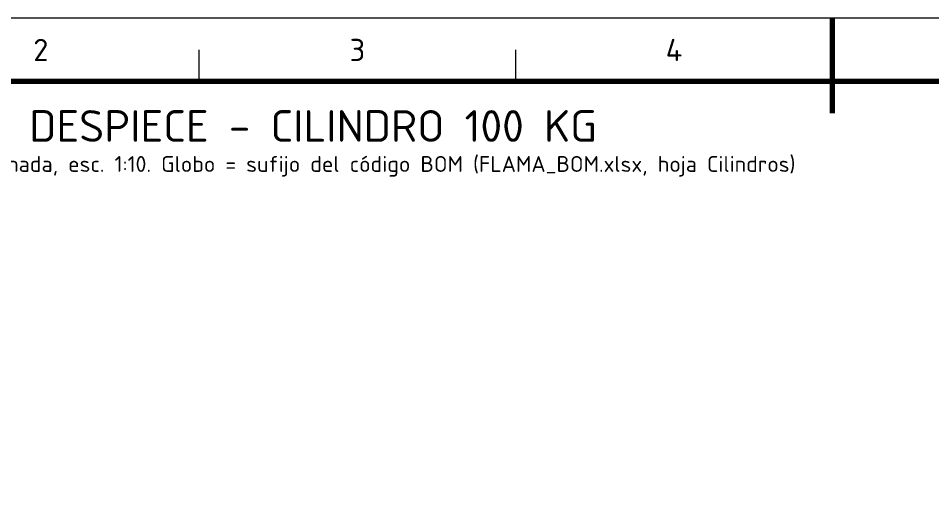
# Model space of a CAD drawing. Header units: millimetres. Extents: x 0 to 420, y 0 to 297.
# Drawn here: x 81.4 to 225.7, y 222.9 to 297 of the extents above; entities that cross this region are included whole.
import ezdxf
from ezdxf.enums import TextEntityAlignment as Align

# ---------------------------------------------------------------- set-up
doc = ezdxf.new("R2010")
doc.units = ezdxf.units.MM
for name, color, linetype, lineweight in [('06-TEXTO', 7, 'CONTINUOUS', 25), ('07-RECUADRO', 7, 'CONTINUOUS', 70), ('08-FINA', 5, 'CONTINUOUS', 18)]:
    doc.layers.add(name, color=color, linetype=linetype, lineweight=lineweight)
doc.styles.add('ISO3098', font='isocpeur.ttf')

msp = doc.modelspace()

# ---------------------------------------------------------------- linework, layer by layer
at = {"layer": '07-RECUADRO'}
msp.add_line((210, 297), (210, 282), dxfattribs=at)
msp.add_lwpolyline([(25, 10), (410, 10), (410, 287), (25, 287)], close=True, dxfattribs=at)
at = {"layer": '08-FINA'}
for p, q in [((110, 287), (110, 292)), ((160, 287), (160, 292))]:
    msp.add_line(p, q, dxfattribs=at)
msp.add_lwpolyline([(0, 0), (420, 0), (420, 297), (0, 297)], close=True, dxfattribs=at)

# ---------------------------------------------------------------- texts
at = {"layer": '06-TEXTO', "style": 'ISO3098'}
for s, height, p in [('2', 3.5, (85, 292)), ('3', 3.5, (135, 292)), ('4', 3.5, (185, 292)), ('DESPIECE - CILINDRO 100 KG', 5, (128, 280)), ('Isometría explosionada, esc. 1:10. Globo = sufijo del código BOM (FLAMA_BOM.xlsx, hoja Cilindros)', 2.5, (128, 274))]:
    msp.add_text(s, height=height, dxfattribs=at).set_placement(p, align=Align.MIDDLE_CENTER)

doc.saveas('drawing.dxf')
